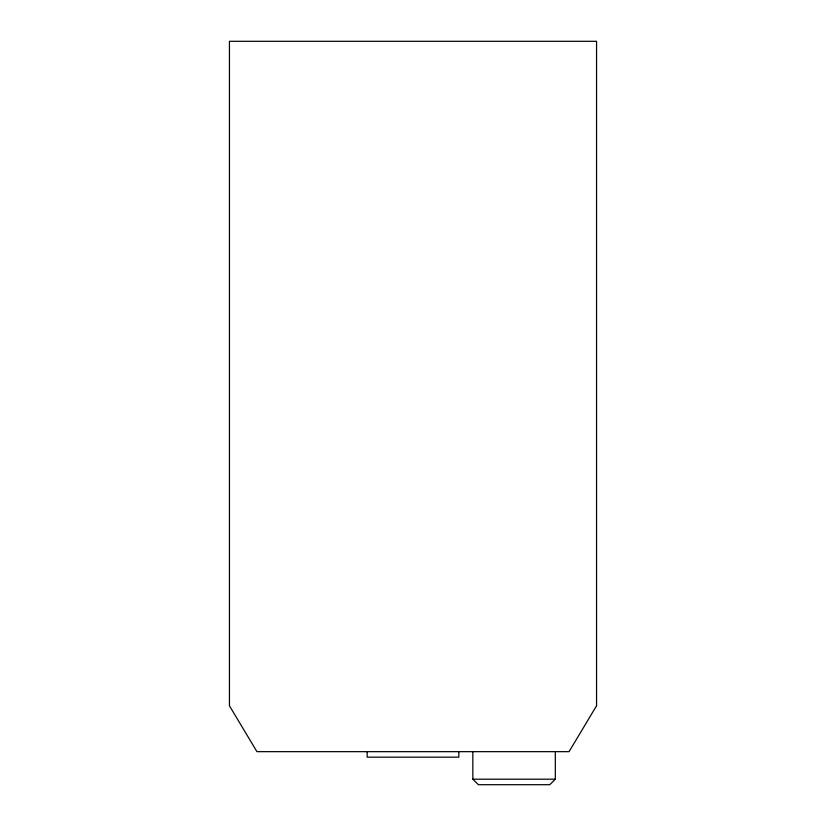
<?xml version="1.0" encoding="UTF-8"?>
<svg xmlns="http://www.w3.org/2000/svg" width="826" height="826" viewBox="0 0 826 826"><rect width="100%" height="100%" fill="white"/><g stroke="black" fill="none" stroke-linecap="round" stroke-linejoin="round"><path stroke-width="1.24" d="M555.32 751.66L555.32 779.197L549.775 784.7L478.388 784.7L472.844 779.197L472.844 751.66M472.844 779.197L555.32 779.197M458.822 751.66L458.822 757.163L367.178 757.163L367.178 751.66M596.558 705.776L569.062 751.66L256.938 751.66L229.442 705.776L229.442 41.3L596.558 41.3L596.558 705.776"/></g></svg>
